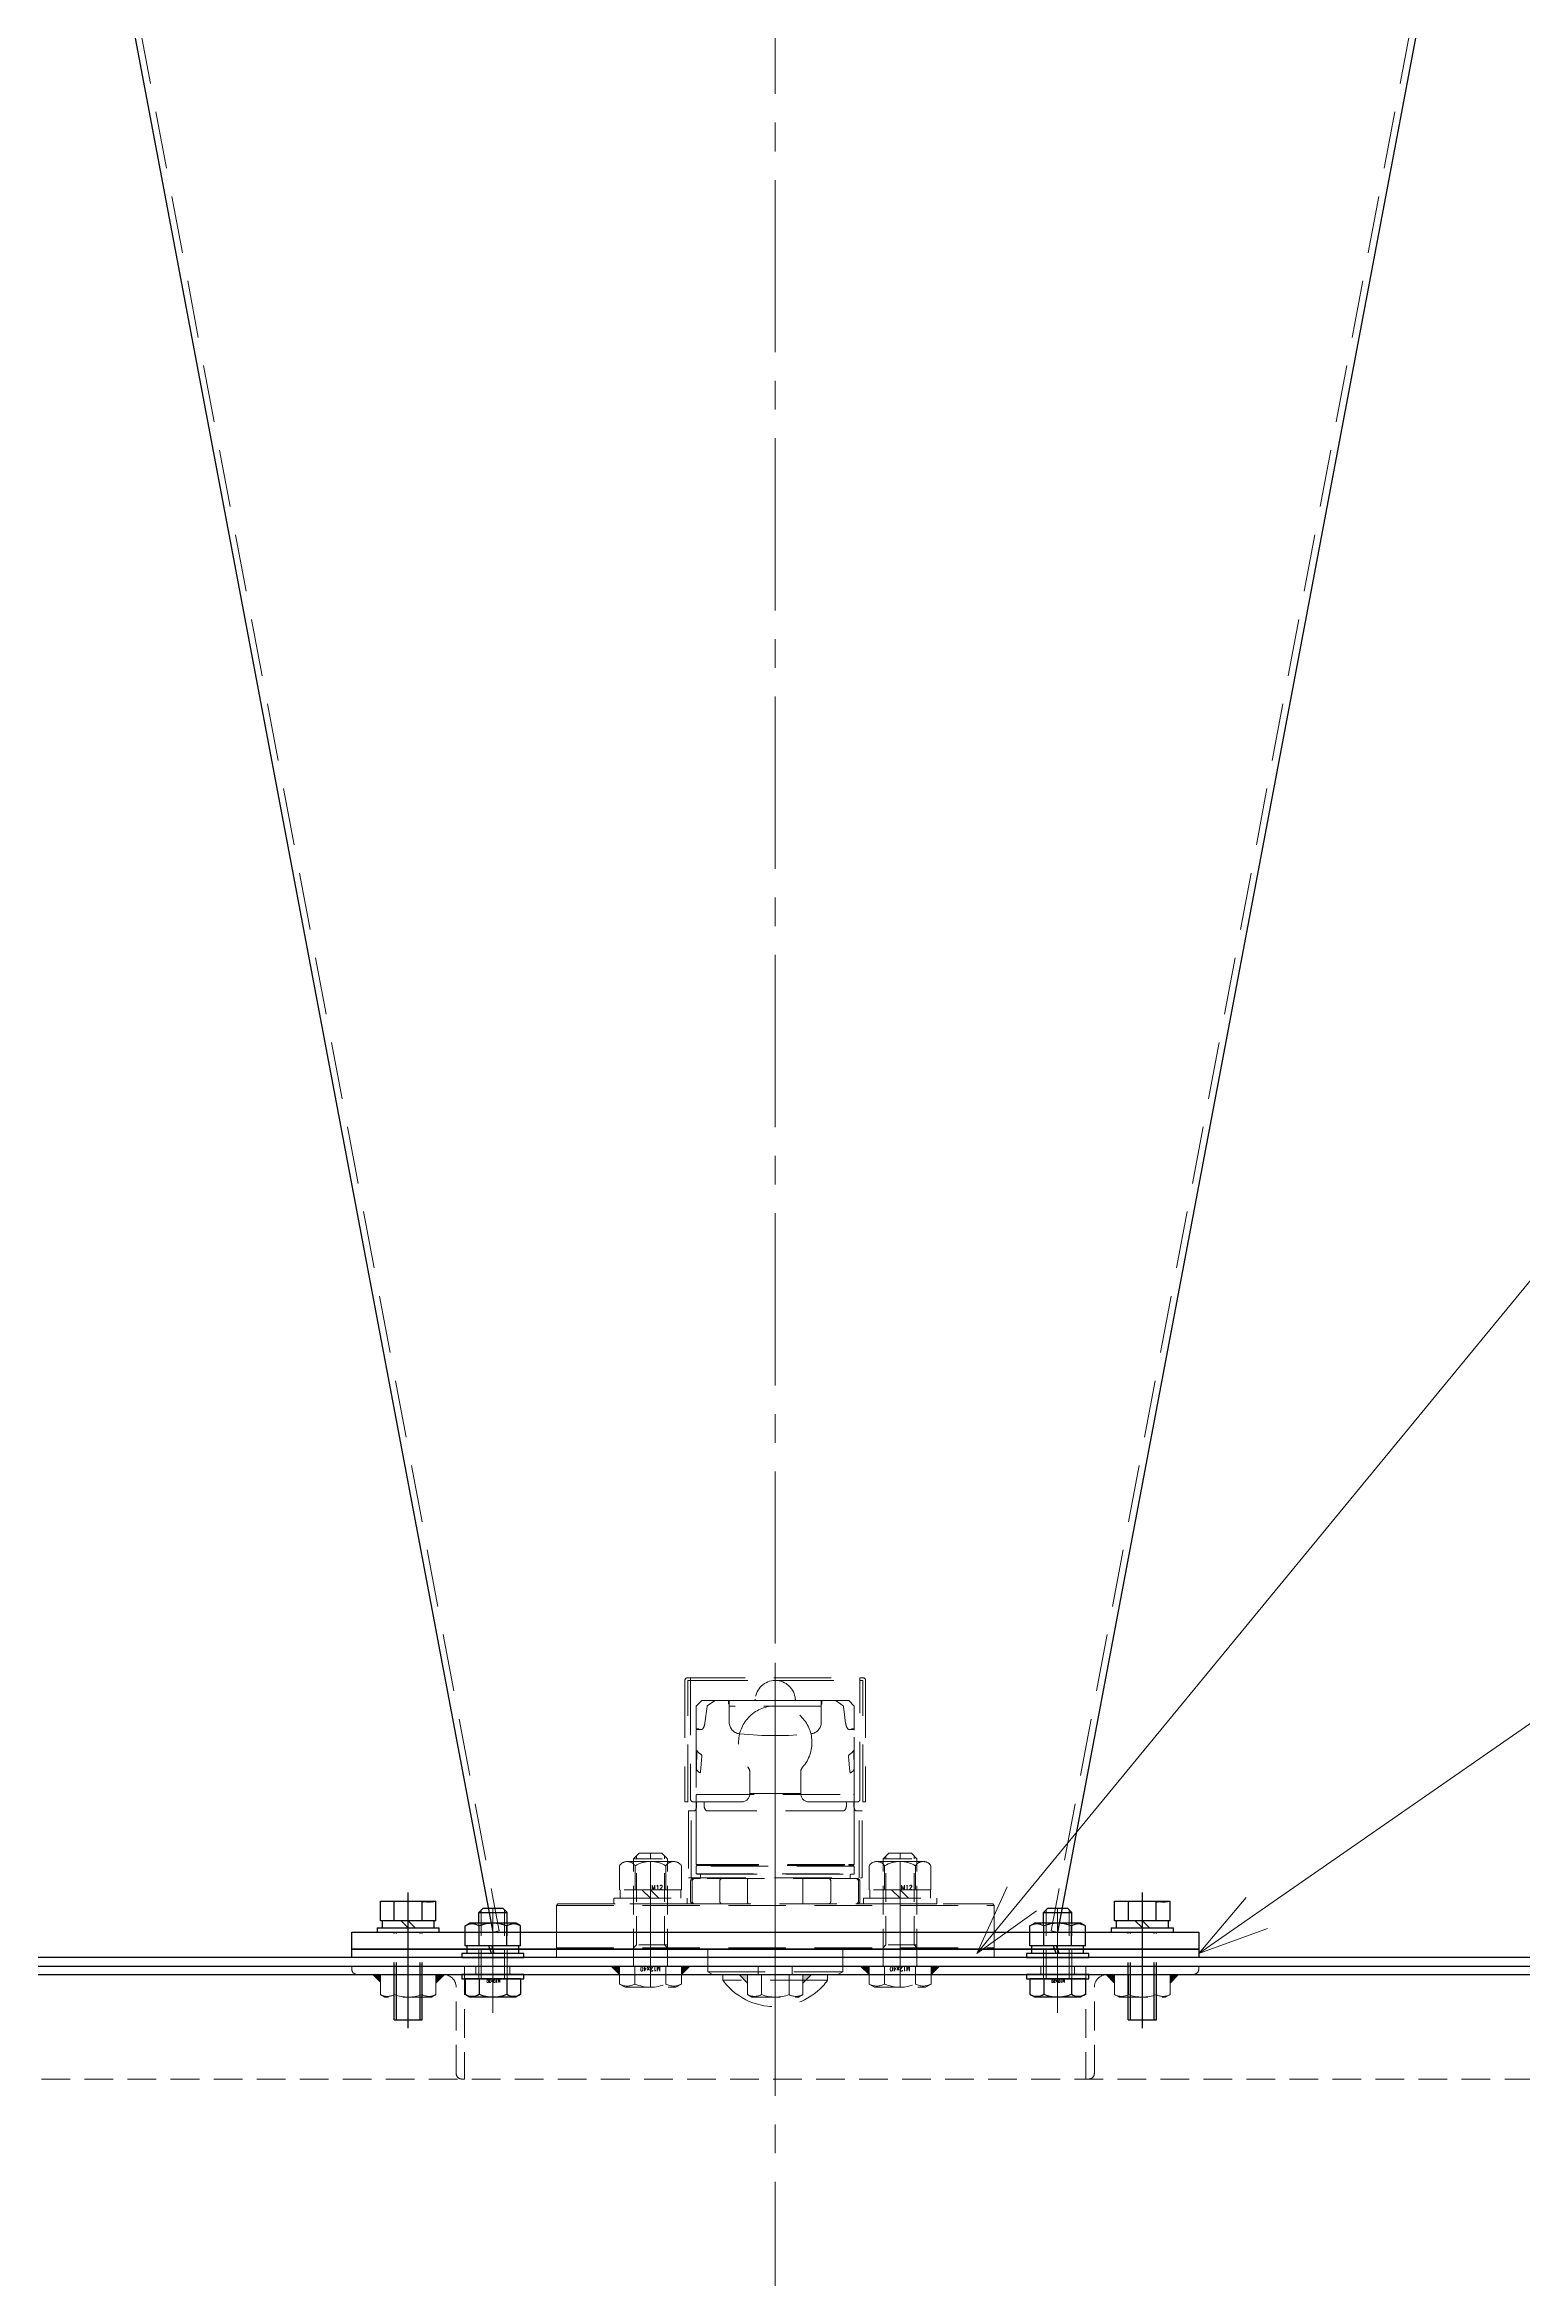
# Model space of a CAD drawing. Header units: millimetres. Extents: x 0 to 49006, y -7876 to 6995.
# Drawn here: x 28977 to 29500, y 3700 to 4491 of the extents above; entities that cross this region are included whole.
import ezdxf
from ezdxf import colors
from ezdxf.entities.mleader import LeaderData, LeaderLine
from ezdxf.enums import TextEntityAlignment as Align
from ezdxf.math import Vec2, Vec3

# ---------------------------------------------------------------- set-up
doc = ezdxf.new("R2010")
doc.units = ezdxf.units.MM
doc.header["$LTSCALE"] = 3.2
for name, pattern in [('CENTER2', [28.575, 19.05, -3.175, 3.175, -3.175]), ('HIDDEN', [9.525, 6.35, -3.175]), ('HIDDEN2', [4.7625, 3.175, -1.5875])]:
    doc.linetypes.add(name, pattern=pattern)
for name, color, linetype, lineweight in [('01_外形線', 7, 'Continuous', 25), ('02_細線', 5, 'Continuous', 13), ('03_かくれ線', 6, 'HIDDEN2', 13), ('04_HIDDEN', 2, 'HIDDEN', 13), ('04_中心線', 1, 'CENTER2', 9), ('05_CENTER', 4, 'CENTER2', 13), ('08_DIM', 3, 'Continuous', 13)]:
    doc.layers.add(name, color=color, linetype=linetype, lineweight=lineweight)
doc.layers.add('10_DRAFT', color=8, linetype='Continuous', lineweight=0, plot=False)
doc.styles.add('KSS_TXT', font='txt.shx', dxfattribs={"bigfont": 'extfont2.shx'})
doc.styles.add('KSS_TXT_L', font='txt.shx', dxfattribs={"height": 36, "bigfont": 'extfont2.shx'})
doc.styles.get("Standard").update_dxf_attribs({"font": 'txt.shx', "bigfont": 'extfont2.shx'})
doc.styles.add('寸法用', font='simplex.shx', dxfattribs={"width": 0.8, "bigfont": '@extfont2.shx'})

# ---------------------------------------------------------------- blocks, each defined once
blk = doc.blocks.new('A$C501F2277_1_1')
at = {"color": 0}
for p, q in [((-250, 800), (-100, 6)), ((250, 800), (100, 6))]:
    blk.add_line(p, q, dxfattribs=at)
blk.add_lwpolyline([(150, 0), (-150, 0), (-150, 6), (150, 6)], close=True, dxfattribs=at)
at = {"layer": '04_HIDDEN'}
for p, q in [((-247.7, 800.22), (-97.74, 6.43)), ((247.7, 800.22), (97.74, 6.43)), ((-100, 6), (-97.74, 6.43)), ((-100, 0), (-100, 6)), ((100, 6), (97.74, 6.43)), ((100, 0), (100, 6))]:
    blk.add_line(p, q, dxfattribs=at)
at = {"layer": '05_CENTER'}
for p, q in [((0, 1266.38), (0, -10.39)), ((-130, -7.78), (-130, 13.57)), ((130, -7.78), (130, 13.57))]:
    blk.add_line(p, q, dxfattribs=at)
blk = doc.blocks.new('A$C1A3C2C0C_1_1_2_1')
at = {"color": 0}
for p, q in [((-9.81, 11), (9.81, 11)), ((-9.81, 4), (-9.81, 11)), ((-4.91, 4), (-4.91, 11)), ((4.91, 4), (4.91, 11)), ((9.81, 4), (9.81, 11)), ((-11, 1.5), (11, 1.5)), ((-11, 1.5), (-11, 0)), ((9.81, 4), (-9.81, 4)), ((-9.25, 4), (-9.25, 1.5)), ((0, 1.5), (-2.5, 4)), ((0, 4), (2.5, 1.5)), ((9.25, 1.5), (9.25, 4)), ((11, 0), (11, 1.5)), ((-11, 0), (11, 0))]:
    blk.add_line(p, q, dxfattribs=at)
at = {"color": 0, "linetype": 'CENTER2'}
blk.add_line((0, -34), (0, 14), dxfattribs=at)
at = {"color": 0, "linetype": 'HIDDEN'}
for p, q in [((-5, -31), (-5, 0)), ((-4.19, -31), (-4.19, 0)), ((4.19, -31), (4.19, 0)), ((5, -31), (5, 0)), ((-5, -31), (5, -31))]:
    blk.add_line(p, q, dxfattribs=at)
at = {"layer": '10_DRAFT', "style": 'KSS_TXT_L'}
blk.add_text('BT-M10x35L,SW,PW', height=0.3, dxfattribs=at).set_placement((5.1, 10.66))
blk = doc.blocks.new('A$C5FAF1F26_1_1')
at = {"color": 3}
blk.add_lwpolyline([(-150, 3), (150, 3), (150, 0), (-150, 0)], close=True, dxfattribs=at)
for name, p in [('A$C501F2277_1_1', (0, 3)), ('A$C1A3C2C0C_1_1_2_1', (-130, 9)), ('A$C1A3C2C0C_1_1_2_1', (130, 9))]:
    blk.add_blockref(name, p)
blk = doc.blocks.new('A$C68031159_1_1')
at = {"color": 0}
for p, q in [((-32, 69.9), (-32, 26.9)), ((-31, 70.9), (31, 70.9)), ((-30, 69.9), (-31, 69.9)), ((-31, 26.9), (-31, 69.9)), ((-30, 70.9), (-30, 27.9)), ((30, 27.9), (30, 70.9)), ((30, 69.9), (31, 69.9)), ((31, 26.9), (31, 69.9)), ((32, 69.9), (32, 26.9)), ((-9, 37.32), (-9, 29.9)), ((9, 29.9), (9, 37.32)), ((-31, 26.9), (-32, 26.9)), ((-12, 26.9), (-29, 26.9)), ((-27.87, 25.7), (-27.87, 26.9)), ((-25.19, 26.9), (-25.19, 25.7)), ((9, 29.9), (-9, 29.9)), ((29, 26.9), (12, 26.9)), ((25.19, 26.9), (25.19, 25.7)), ((27.87, 25.7), (27.87, 26.9)), ((31.25, 26.9), (31, 26.9)), ((32, 26.9), (31.25, 26.9)), ((-30.75, 23.7), (-30.75, 0)), ((-29.75, 23.7), (-30.75, 23.7)), ((-29.75, 23.7), (-28.66, 23.7)), ((23.99, 23.7), (-23.99, 23.7)), ((28.66, 23.7), (29.75, 23.7)), ((29.75, 23.7), (30.75, 23.7)), ((30.75, 0), (30.75, 23.7)), ((-30.75, 0), (30.75, 0))]:
    blk.add_line(p, q, dxfattribs=at)
for centre, radius, start, end in [((-31, 69.9), 1, 90, 180), ((31, 69.9), 1, 0, 90), ((0, 47.9), 13, 318.59038, 221.40962), ((-12, 37.32), 3, 0, 41.40962), ((12, 37.32), 3, 138.59038, 180), ((-29, 27.9), 1, 180, 270), ((-28.78, 24.29), 0.603, 281.50167, 338.44243), ((-31.2, 25.55), 3.34, 333.56013, 2.49311), ((-22.56, 25.6), 2.63, 177.72115, 213.72966), ((-23.94, 24.66), 0.958, 213.06511, 267.39724), ((-12, 29.9), 3, 270, 0), ((12, 29.9), 3, 180, 270), ((23.94, 24.66), 0.958, 272.60276, 326.93489), ((22.56, 25.6), 2.63, 326.27034, 2.27885), ((31.2, 25.55), 3.34, 177.50689, 206.43987), ((28.78, 24.29), 0.603, 201.55757, 258.49833), ((29, 27.9), 1, 270, 0)]:
    blk.add_arc(centre, radius, start, end, dxfattribs=at)
at = {"layer": '04_HIDDEN', "color": 0}
for p, q in [((-30, 69.9), (30, 69.9)), ((-29.75, 0), (-29.75, 23.7)), ((29.75, 0), (29.75, 23.7))]:
    blk.add_line(p, q, dxfattribs=at)
blk = doc.blocks.new('A$C6802FC92_1_1')
at = {"color": 0}
for p, q in [((-26, 88), (-28, 86)), ((-7.58, 88), (-26, 88)), ((-21.54, 87.94), (-24.06, 86.08)), ((-16.52, 86.94), (-16.52, 87.8)), ((-16.3, 88), (-16.3, 80.28)), ((7.58, 88), (-7.58, 88)), ((7.58, 88), (26, 88)), ((16.3, 88), (16.3, 80.28)), ((16.52, 86.94), (16.52, 87.8)), ((21.54, 87.94), (24.06, 86.08)), ((28, 86), (26, 88)), ((-28, 86), (-28, 78)), ((-24.13, 85.95), (-24.92, 80.03)), ((-16.52, 87), (-16.3, 87)), ((16.3, 86), (-16.3, 86)), ((16.52, 87), (16.3, 87)), ((24.13, 85.95), (24.92, 80.03)), ((28, 78), (28, 86)), ((-28, 78), (-27.21, 78)), ((-28, 77.55), (-28, 54.75)), ((-27.8, 77.75), (-26.9, 77.75)), ((-26.9, 77.75), (-26.09, 77.75)), ((26.9, 77.75), (26.09, 77.75)), ((27.8, 77.75), (26.9, 77.75)), ((28, 78), (27.21, 78)), ((28, 54.75), (28, 77.55)), ((-27.83, 69.89), (-27.94, 64.25)), ((-25.98, 68.22), (-26.46, 62.83)), ((25.98, 68.22), (26.46, 62.83)), ((27.83, 69.89), (27.94, 64.25)), ((-28, 54.75), (-27.76, 54.75)), ((-27.96, 54.55), (-28, 49.75)), ((-28, 49.75), (-28, 30)), ((-27.76, 54.75), (27.76, 54.75)), ((27.76, 54.75), (28, 54.75)), ((28, 49.75), (27.96, 54.55)), ((28, 30), (28, 49.75)), ((-30, 24), (-30, 17)), ((-29.46, 17), (-29.46, 24)), ((-26.7, 25), (-29, 25)), ((-28, 30), (-26.11, 30)), ((-27.8, 29.6), (-28, 29.4)), ((-28, 26.7), (-28, 29.4)), ((28, 29.4), (-28, 29.4)), ((-28, 26.7), (28, 26.7)), ((-27.8, 26.5), (-28, 26.7)), ((-27.8, 29.6), (-26.31, 29.6)), ((-26.7, 26.5), (-27.8, 26.5)), ((-26.7, 26.5), (26.7, 26.5)), ((26.7, 25), (-26.7, 25)), ((-26.5, 26.3), (-26.5, 25.2)), ((-26.31, 29.6), (26.31, 29.6)), ((-26.11, 30), (-26.11, 29.8)), ((-26.11, 30), (26.11, 30)), ((-19.65, 17), (-19.65, 24)), ((-9.81, 17), (-9.81, 24)), ((9.81, 17), (9.81, 24)), ((19.65, 17), (19.65, 24)), ((26.11, 30), (26.11, 29.8)), ((26.11, 30), (28, 30)), ((27.8, 29.6), (26.31, 29.6)), ((26.5, 26.3), (26.5, 25.2)), ((27.8, 26.5), (26.7, 26.5)), ((29, 25), (26.7, 25)), ((27.8, 29.6), (28, 29.4)), ((27.8, 26.5), (28, 26.7)), ((28, 26.7), (28, 29.4)), ((29.46, 17), (29.46, 24)), ((30, 17), (30, 24)), ((-77, 16), (-77.5, 15.5)), ((-77, 16), (-29, 16)), ((-29, 16), (29, 16)), ((29, 16), (77, 16)), ((77, 16), (77.5, 15.5)), ((-77.5, 15.5), (77.5, 15.5)), ((-77.5, 0.5), (-77.5, 15.5)), ((77.5, 0.5), (77.5, 15.5)), ((-77.5, 0.5), (77.5, 0.5)), ((-77, 0), (-77.5, 0.5)), ((-77, 0), (77, 0)), ((77, 0), (77.5, 0.5))]:
    blk.add_line(p, q, dxfattribs=at)
for centre, radius, start, end in [((0, 88), 7.1, 3.77218, 176.22782), ((-21.42, 87.85), 0.153, 91.2448, 141.993), ((-16.72, 87.8), 0.2, 359.99891, 89.99891), ((-7.58, 88.5), 0.5, 270, 356.22782), ((7.58, 88.5), 0.5, 183.77218, 270), ((16.72, 87.8), 0.2, 90.00109, 180.00109), ((21.42, 87.85), 0.153, 38.007, 88.7552), ((-30.16, 80.68), 5.28, 338.21067, 352.94618), ((-23.94, 85.92), 0.2, 127.50014, 171.92897), ((-16.32, 86.94), 0.2, 180, 274.31052), ((-12.19, 80.32), 4.11, 180.5155, 264.20458), ((12.19, 80.32), 4.11, 275.79542, 359.4845), ((16.32, 86.94), 0.2, 265.68948, 360), ((23.94, 85.92), 0.2, 8.07103, 52.49986), ((30.16, 80.68), 5.28, 187.05382, 201.78933), ((-27.8, 77.55), 0.2, 90, 180), ((-27.21, 77.71), 0.287, 47.10726, 88.86331), ((-27.49, 77.49), 0.636, 24.12154, 42.92017), ((-26.2, 78.39), 0.649, 280.24196, 323.20001), ((-27.84, 79.77), 2.79, 320.57751, 337.75993), ((-0.01, 200.35), 124.76, 264.20625, 275.80452), ((27.84, 79.77), 2.79, 202.24007, 219.42249), ((26.2, 78.39), 0.649, 216.79999, 259.75804), ((27.49, 77.49), 0.636, 137.07983, 155.87846), ((27.21, 77.71), 0.287, 91.13669, 132.89274), ((27.8, 77.55), 0.2, 0, 90), ((-24.41, 64.12), 3.53, 177.95282, 187.54875), ((-25.46, 64.92), 2.76, 207.2177, 244.3346), ((-26.33, 69.92), 1.5, 166.56453, 180.91649), ((-27.77, 70.26), 0.0183, 40.77155, 167.66608), ((-23.82, 73.1), 4.85, 215.74109, 241.68483), ((-26.3, 68.61), 0.284, 17.65065, 51.93408), ((-27.03, 68.35), 1.06, 353.3768, 19.3226), ((27.03, 68.35), 1.06, 160.6774, 186.6232), ((26.3, 68.61), 0.284, 128.06592, 162.34935), ((23.82, 73.1), 4.85, 298.31517, 324.25891), ((25.46, 64.92), 2.76, 295.6654, 332.7823), ((27.77, 70.26), 0.0183, 12.33392, 139.22845), ((26.33, 69.92), 1.5, 359.08351, 13.43547), ((24.41, 64.12), 3.53, 352.45125, 2.04718), ((-26.62, 62.49), 0.0581, 239.79556, 312.19737), ((-26.79, 62.66), 0.301, 313.85809, 346.18254), ((-27.5, 62.9), 1.05, 342.75547, 356.03157), ((27.5, 62.9), 1.05, 183.96843, 197.24453), ((26.79, 62.66), 0.301, 193.81746, 226.14191), ((26.62, 62.49), 0.0581, 227.80263, 300.20444), ((-27.76, 54.55), 0.2, 90, 179.5), ((27.76, 54.55), 0.2, 0.5, 90), ((-29, 24), 1, 90, 180), ((-28.48, 24.02), 0.977, 91.4898, 181.39733), ((-26.7, 26.3), 0.2, 0, 90), ((-26.7, 25.2), 0.2, 270, 0), ((-26.31, 29.8), 0.2, 270, 0), ((-18.73, 24.09), 0.921, 98.46972, 185.53549), ((-6.09, 24.09), 3.73, 168.62647, 181.31156), ((-9.45, 24.78), 0.289, 130.80311, 172.28959), ((9.45, 24.78), 0.289, 7.71041, 49.19689), ((6.09, 24.09), 3.73, 358.68844, 11.37353), ((18.73, 24.09), 0.921, 354.46451, 81.53028), ((26.31, 29.8), 0.2, 180, 270), ((26.7, 26.3), 0.2, 90, 180), ((26.7, 25.2), 0.2, 180, 270), ((28.48, 24.02), 0.977, 358.60267, 88.5102), ((29, 24), 1, 0, 90), ((-29, 17), 1, 180, 270), ((-28.48, 16.98), 0.977, 178.60267, 268.5102), ((-18.73, 16.91), 0.921, 174.46451, 261.53028), ((-6.09, 16.91), 3.73, 178.68844, 191.37353), ((-9.45, 16.22), 0.289, 187.71041, 229.19689), ((9.45, 16.22), 0.289, 310.80311, 352.28959), ((6.09, 16.91), 3.73, 348.62647, 1.31156), ((18.73, 16.91), 0.921, 278.46972, 5.53549), ((28.48, 16.98), 0.977, 271.4898, 1.39733), ((29, 17), 1, 270, 0)]:
    blk.add_arc(centre, radius, start, end, dxfattribs=at)
at = {"layer": '04_HIDDEN', "color": 0}
for p, q in [((-23.9, 0), (-23.9, -8)), ((23.9, 0), (23.9, -8)), ((-22.17, -9), (-23.9, -8)), ((-23.9, -8), (23.9, -8)), ((-18.55, -9), (-22.17, -9)), ((-18.55, -9), (-18.55, -11)), ((18.55, -9), (-18.55, -9)), ((18.55, -11), (-18.55, -11)), ((18.55, -11), (18.55, -9)), ((22.17, -9), (18.55, -9)), ((22.17, -9), (23.9, -8))]:
    blk.add_line(p, q, dxfattribs=at)
blk.add_arc((0, 2.61), 23.01, 216.26695, 323.73305, dxfattribs=at)
at = {"layer": '05_CENTER', "color": 0}
for p, q in [((0, -27.93), (0, 101.32)), ((-44.2, -4.75), (-44.2, 20.67)), ((44.19, -4.75), (44.19, 20.67))]:
    blk.add_line(p, q, dxfattribs=at)
blk = doc.blocks.new('M12Nza_1_1_1_1')
at = {"color": 0}
for p, q in [((-10.95, 5), (-10.95, 13.53)), ((-8.21, 15), (8.21, 15)), ((-5.47, 5), (-5.47, 13.53)), ((5.48, 5), (5.48, 13.53)), ((10.95, 13.53), (10.95, 5)), ((10.95, 5), (-10.95, 5)), ((-10.75, 2), (-10.75, 5)), ((0, 2), (-3, 5)), ((0, 5), (3, 2)), ((10.75, 5), (10.75, 2))]:
    blk.add_line(p, q, dxfattribs=at)
at = {"color": 0, "linetype": 'CENTER2'}
blk.add_line((0, 0), (0, 15), dxfattribs=at)
at = {"color": 0}
blk.add_lwpolyline([(-13, 2), (13, 2), (13, 0), (-13, 0)], close=True, dxfattribs=at)
for centre, radius, start, end in [((-8.21, 11.71), 3.29, 33.626, 146.374), ((0, 4.05), 10.95, 60, 120), ((8.21, 11.71), 3.29, 33.626, 146.374)]:
    blk.add_arc(centre, radius, start, end, dxfattribs=at)
at = {"layer": '10_DRAFT', "style": 'KSS_TXT'}
blk.add_text('M12', height=1.5, dxfattribs=at).set_placement((0.31, 5.09))
blk = doc.blocks.new('A$C680311B8_1_1')
at = {"color": 3}
blk.add_lwpolyline([(-77.5, 0), (77.5, 0), (77.5, -3), (-77.5, -3)], close=True, dxfattribs=at)
at = {"color": 4}
for name, p in [('A$C6802FC92_1_1', (0, 0)), ('A$C68031159_1_1', (0, 25.2))]:
    blk.add_blockref(name, p, dxfattribs=at)
for p in [(-44.2, 16), (44.19, 16)]:
    blk.add_blockref('M12Nza_1_1_1_1', p)
blk = doc.blocks.new('AM_BALLOON1')
at = {"transparency": 16777216}
blk.add_circle((0, 0), 5, dxfattribs=at)
blk.add_attdef('B_NUMBER', text='', height=3, dxfattribs=at).set_placement((0, 0), align=Align.MIDDLE_CENTER)
blk = doc.blocks.new('_OPEN')
at = {"color": 0, "linetype": 'ByBlock'}
for p, q in [((-1, 0.167), (0, 0)), ((0, 0), (-1, -0.167)), ((0, 0), (-1, 0))]:
    blk.add_line(p, q, dxfattribs=at)
blk = doc.blocks.new('_Open30')
at = {"color": 0, "linetype": 'ByBlock', "lineweight": -2}
for p, q in [((-1, 0.268), (0, 0)), ((0, 0), (-1, -0.268)), ((0, 0), (-1, 0))]:
    blk.add_line(p, q, dxfattribs=at)

msp = doc.modelspace()

# ---------------------------------------------------------------- hatches: boundary and pattern name
at = {"layer": '03_かくれ線'}
h = msp.add_hatch(color=256, dxfattribs=at)
h.dxf.hatch_style = 1
h.paths.add_polyline_path([(29095.601, 3807.453), (29092.916, 3807.453, 0.0169383), (29092.611, 3807.442), (29095.601, 3804.453)])
h = msp.add_hatch(color=256, dxfattribs=at)
h.dxf.hatch_style = 1
h.paths.add_polyline_path([(29115.231, 3807.453), (29117.916, 3807.453, -0.0169383), (29118.22, 3807.442), (29115.231, 3804.453)])
h = msp.add_hatch(color=256, dxfattribs=at)
h.dxf.hatch_style = 1
h.paths.add_polyline_path([(29180.252, 3807.453), (29180.252, 3810.453), (29177.252, 3810.453)])
h = msp.add_hatch(color=256, dxfattribs=at)
h.dxf.hatch_style = 1
h.paths.add_polyline_path([(29205.191, 3810.453), (29202.191, 3810.453), (29202.191, 3807.453)])
h = msp.add_hatch(color=256, dxfattribs=at)
h.dxf.hatch_style = 1
h.paths.add_polyline_path([(29225.601, 3804.453), (29225.601, 3807.453), (29222.601, 3807.453)])
h.paths.add_polyline_path([(29245.231, 3804.453), (29248.231, 3807.453), (29245.231, 3807.453)])
h = msp.add_hatch(color=256, dxfattribs=at)
h.dxf.hatch_style = 1
h.paths.add_polyline_path([(29268.64, 3807.453), (29268.64, 3810.453), (29265.64, 3810.453)])
h = msp.add_hatch(color=256, dxfattribs=at)
h.dxf.hatch_style = 1
h.paths.add_polyline_path([(29293.58, 3810.453), (29290.58, 3810.453), (29290.58, 3807.453)])
h = msp.add_hatch(color=256, dxfattribs=at)
h.dxf.hatch_style = 1
h.paths.add_polyline_path([(29355.601, 3807.453), (29352.916, 3807.453, 0.0169383), (29352.611, 3807.442), (29355.601, 3804.453)])
h = msp.add_hatch(color=256, dxfattribs=at)
h.dxf.hatch_style = 1
h.paths.add_polyline_path([(29375.231, 3807.453), (29377.916, 3807.453, -0.0169383), (29378.22, 3807.442), (29375.231, 3804.453)])

# ---------------------------------------------------------------- linework, layer by layer
for p, q in [((28835.416, 3810.453), (29635.416, 3810.453)), ((28835.416, 3810.453), (29635.416, 3810.453)), ((28835.416, 3807.453), (29635.416, 3807.453))]:
    msp.add_line(p, q)
at = {"layer": '01_外形線'}
for points in [[(29130.416, 3829.453), (29131.916, 3830.953)], [(29130.416, 3829.453), (29140.416, 3829.453)], [(29130.416, 3825.603), (29130.416, 3829.453)], [(29131.916, 3830.953), (29138.916, 3830.953)], [(29140.416, 3829.453), (29138.916, 3830.953)], [(29140.416, 3825.603), (29140.416, 3829.453)], [(29330.416, 3829.453), (29331.916, 3830.953)], [(29330.416, 3829.453), (29340.416, 3829.453)], [(29330.416, 3825.603), (29330.416, 3829.453)], [(29331.916, 3830.953), (29338.916, 3830.953)], [(29340.416, 3829.453), (29338.916, 3830.953)], [(29340.416, 3825.603), (29340.416, 3829.453)], [(29125.601, 3824.699), (29127.166, 3825.603)], [(29125.601, 3817.603), (29125.601, 3824.699)], [(29143.666, 3825.603), (29127.166, 3825.603)], [(29130.508, 3817.603), (29130.508, 3824.699)], [(29140.323, 3817.603), (29140.323, 3824.699)], [(29145.231, 3824.699), (29143.666, 3825.603)], [(29145.231, 3817.603), (29145.231, 3824.699)], [(29325.601, 3824.699), (29327.166, 3825.603)], [(29325.601, 3817.603), (29325.601, 3824.699)], [(29343.666, 3825.603), (29327.166, 3825.603)], [(29330.508, 3817.603), (29330.508, 3824.699)], [(29340.323, 3817.603), (29340.323, 3824.699)], [(29345.231, 3824.699), (29343.666, 3825.603)], [(29345.231, 3817.603), (29345.231, 3824.699)], [(29145.231, 3817.603), (29125.601, 3817.603)], [(29134.006, 3817.603), (29126.216, 3817.603)], [(29126.216, 3817.603), (29126.216, 3814.953)], [(29134.916, 3814.953), (29126.216, 3814.953)], [(29134.916, 3814.953), (29134.006, 3817.603)], [(29144.616, 3817.603), (29135.006, 3817.603)], [(29135.916, 3814.953), (29135.006, 3817.603)], [(29144.616, 3814.953), (29135.916, 3814.953)], [(29144.616, 3814.953), (29144.616, 3817.603)], [(29345.231, 3817.603), (29325.601, 3817.603)], [(29334.006, 3817.603), (29326.216, 3817.603)], [(29326.216, 3817.603), (29326.216, 3814.953)], [(29334.916, 3814.953), (29326.216, 3814.953)], [(29334.916, 3814.953), (29334.006, 3817.603)], [(29344.616, 3817.603), (29335.006, 3817.603)], [(29335.916, 3814.953), (29335.006, 3817.603)], [(29344.616, 3814.953), (29335.916, 3814.953)], [(29344.616, 3814.953), (29344.616, 3817.603)], [(29125.601, 3805.953), (29125.601, 3800.456)], [(29145.231, 3805.953), (29125.601, 3805.953)], [(29130.508, 3805.953), (29130.508, 3800.456)], [(29140.323, 3805.953), (29140.323, 3800.456)], [(29145.231, 3805.953), (29145.231, 3800.456)], [(29325.601, 3805.953), (29325.601, 3800.456)], [(29345.231, 3805.953), (29325.601, 3805.953)], [(29330.508, 3805.953), (29330.508, 3800.456)], [(29340.323, 3805.953), (29340.323, 3800.456)], [(29345.231, 3805.953), (29345.231, 3800.456)], [(29125.601, 3800.456), (29127.166, 3799.553)], [(29127.166, 3799.553), (29143.666, 3799.553)], [(29145.231, 3800.456), (29143.666, 3799.553)], [(29325.601, 3800.456), (29327.166, 3799.553)], [(29327.166, 3799.553), (29343.666, 3799.553)], [(29345.231, 3800.456), (29343.666, 3799.553)]]:
    msp.add_lwpolyline(points, dxfattribs=at)
for points in [[(29130.508, 3824.699, 0.2679491), (29125.601, 3824.699)], [(29140.323, 3824.699, 0.1841118), (29130.508, 3824.699)], [(29145.231, 3824.699, 0.2679491), (29140.323, 3824.699)], [(29330.508, 3824.699, 0.2679491), (29325.601, 3824.699)], [(29340.323, 3824.699, 0.1841118), (29330.508, 3824.699)], [(29345.231, 3824.699, 0.2679491), (29340.323, 3824.699)], [(29125.601, 3800.456, 0.2679491), (29130.508, 3800.456)], [(29130.508, 3800.456, 0.1841118), (29140.323, 3800.456)], [(29140.323, 3800.456, 0.2679491), (29145.231, 3800.456)], [(29325.601, 3800.456, 0.2679491), (29330.508, 3800.456)], [(29330.508, 3800.456, 0.1841118), (29340.323, 3800.456)], [(29340.323, 3800.456, 0.2679491), (29345.231, 3800.456)]]:
    msp.add_lwpolyline(points, format="xyb", dxfattribs=at)
for points in [[(28795.416, 3810.453), (29675.416, 3810.453), (29675.416, 3813.453), (28795.416, 3813.453)], [(29124.416, 3813.453), (29146.416, 3813.453), (29146.416, 3814.953), (29124.416, 3814.953)], [(29324.416, 3813.453), (29346.416, 3813.453), (29346.416, 3814.953), (29324.416, 3814.953)], [(29146.416, 3807.453), (29124.416, 3807.453), (29124.416, 3805.953), (29146.416, 3805.953)], [(29346.416, 3807.453), (29324.416, 3807.453), (29324.416, 3805.953), (29346.416, 3805.953)]]:
    msp.add_lwpolyline(points, close=True, dxfattribs=at)
at = {"layer": '02_細線'}
for points in [[(29131.316, 3825.603), (29131.316, 3830.353)], [(29139.516, 3825.603), (29139.516, 3830.353)], [(29331.316, 3825.603), (29331.316, 3830.353)], [(29339.516, 3825.603), (29339.516, 3830.353)]]:
    msp.add_lwpolyline(points, dxfattribs=at)
at = {"layer": '03_かくれ線'}
for p, q in [((29185.222, 3810.453), (29185.222, 3813.453)), ((29197.222, 3810.453), (29197.222, 3813.453)), ((29273.61, 3810.453), (29273.61, 3813.453)), ((29285.61, 3810.453), (29285.61, 3813.453)), ((29633.116, 3807.453), (28837.716, 3807.453)), ((29129.416, 3810.453), (29129.416, 3807.453)), ((29141.416, 3810.453), (29141.416, 3807.453)), ((29229.416, 3810.453), (29229.416, 3807.453)), ((29229.416, 3810.453), (29229.416, 3807.453)), ((29229.416, 3810.453), (29229.416, 3807.453)), ((29241.416, 3810.453), (29241.416, 3807.453)), ((29241.416, 3810.453), (29241.416, 3807.453)), ((29241.416, 3810.453), (29241.416, 3807.453)), ((29329.416, 3810.453), (29329.416, 3807.453)), ((29341.416, 3810.453), (29341.416, 3807.453))]:
    msp.add_line(p, q, dxfattribs=at)
for points in [[(29185.222, 3848.453), (29187.222, 3850.453)], [(29185.222, 3813.453), (29185.222, 3848.453)], [(29185.222, 3848.453), (29197.222, 3848.453)], [(29186.222, 3817.953), (29186.222, 3849.453)], [(29187.222, 3850.453), (29195.222, 3850.453)], [(29191.222, 3802.953), (29191.222, 3850.453)], [(29197.222, 3848.453), (29195.222, 3850.453)], [(29196.222, 3817.953), (29196.222, 3849.453)], [(29197.222, 3813.453), (29197.222, 3848.453)], [(29273.61, 3848.453), (29275.61, 3850.453)], [(29273.61, 3813.453), (29273.61, 3848.453)], [(29273.61, 3848.453), (29285.61, 3848.453)], [(29274.61, 3817.953), (29274.61, 3849.453)], [(29275.61, 3850.453), (29283.61, 3850.453)], [(29279.61, 3802.953), (29279.61, 3850.453)], [(29285.61, 3848.453), (29283.61, 3850.453)], [(29284.61, 3817.953), (29284.61, 3849.453)], [(29285.61, 3813.453), (29285.61, 3848.453)], [(29130.416, 3805.953), (29130.416, 3825.603)], [(29131.316, 3805.953), (29131.316, 3825.603)], [(29139.516, 3805.953), (29139.516, 3825.603)], [(29140.416, 3805.953), (29140.416, 3825.603)], [(29330.416, 3805.953), (29330.416, 3825.603)], [(29331.316, 3805.953), (29331.316, 3825.603)], [(29339.516, 3805.953), (29339.516, 3825.603)], [(29340.416, 3805.953), (29340.416, 3825.603)], [(29197.222, 3817.953), (29185.222, 3817.953)], [(29186.222, 3817.953), (29185.222, 3816.953)], [(29196.222, 3817.953), (29197.222, 3816.953)], [(29285.61, 3817.953), (29273.61, 3817.953)], [(29274.61, 3817.953), (29273.61, 3816.953)], [(29284.61, 3817.953), (29285.61, 3816.953)], [(29115.231, 3807.453), (29095.601, 3807.453)], [(29095.601, 3807.453), (29095.601, 3800.356)], [(29100.508, 3807.453), (29100.508, 3800.356)], [(29110.323, 3807.453), (29110.323, 3800.356)], [(29115.231, 3807.453), (29115.231, 3800.356)], [(29115.231, 3807.453), (29115.231, 3804.453), (29118.231, 3807.453), (29115.231, 3807.453)], [(29180.252, 3810.453), (29180.252, 3807.453), (29177.252, 3810.453), (29180.252, 3810.453)], [(29180.252, 3810.453), (29180.252, 3804.09)], [(29202.191, 3810.453), (29180.252, 3810.453)], [(29185.737, 3810.453), (29185.737, 3804.09)], [(29196.706, 3810.453), (29196.706, 3804.09)], [(29202.191, 3810.453), (29202.191, 3804.09)], [(29202.191, 3810.453), (29202.191, 3807.453), (29205.191, 3810.453), (29202.191, 3810.453)], [(29225.601, 3807.453), (29225.601, 3804.453), (29222.601, 3807.453), (29225.601, 3807.453)], [(29225.601, 3807.453), (29245.231, 3807.453)], [(29225.601, 3807.453), (29225.601, 3800.356)], [(29230.508, 3807.453), (29230.508, 3800.356)], [(29240.323, 3807.453), (29240.323, 3800.356)], [(29245.231, 3807.453), (29245.231, 3800.356)], [(29245.231, 3807.453), (29245.231, 3804.453), (29248.231, 3807.453), (29245.231, 3807.453)], [(29268.64, 3810.453), (29268.64, 3807.453), (29265.64, 3810.453), (29268.64, 3810.453)], [(29268.64, 3810.453), (29268.64, 3804.09)], [(29290.58, 3810.453), (29268.64, 3810.453)], [(29274.125, 3810.453), (29274.125, 3804.09)], [(29285.095, 3810.453), (29285.095, 3804.09)], [(29290.58, 3810.453), (29290.58, 3804.09)], [(29290.58, 3810.453), (29290.58, 3807.453), (29293.58, 3810.453), (29290.58, 3810.453)], [(29355.601, 3807.453), (29355.601, 3804.453), (29352.601, 3807.453), (29355.601, 3807.453)], [(29355.601, 3807.453), (29375.231, 3807.453)], [(29355.601, 3807.453), (29355.601, 3800.356)], [(29360.508, 3807.453), (29360.508, 3800.356)], [(29370.323, 3807.453), (29370.323, 3800.356)], [(29375.231, 3807.453), (29375.231, 3800.356)], [(29375.231, 3807.453), (29375.231, 3804.453), (29378.231, 3807.453), (29375.231, 3807.453)], [(29095.601, 3800.356), (29097.166, 3799.453)], [(29113.666, 3799.453), (29097.166, 3799.453)], [(29115.231, 3800.356), (29113.666, 3799.453)], [(29180.252, 3804.09), (29182.222, 3802.953)], [(29182.222, 3802.953), (29200.222, 3802.953)], [(29202.191, 3804.09), (29200.222, 3802.953)], [(29225.601, 3800.356), (29227.166, 3799.453)], [(29227.166, 3799.453), (29243.666, 3799.453)], [(29245.231, 3800.356), (29243.666, 3799.453)], [(29268.64, 3804.09), (29270.61, 3802.953)], [(29270.61, 3802.953), (29288.61, 3802.953)], [(29290.58, 3804.09), (29288.61, 3802.953)], [(29355.601, 3800.356), (29357.166, 3799.453)], [(29357.166, 3799.453), (29373.666, 3799.453)], [(29375.231, 3800.356), (29373.666, 3799.453)]]:
    msp.add_lwpolyline(points, dxfattribs=at)
msp.add_lwpolyline([(28838.416, 3770.453), (29632.416, 3770.453), (29632.416, 3810.453), (28838.416, 3810.453)], close=True, dxfattribs=at)
for points in [[(29125.416, 3770.453), (29124.416, 3770.453, -0.4142136), (29122.416, 3772.453), (29122.416, 3802.953, 0.4142136), (29117.916, 3807.453), (29087.416, 3807.453, -0.4142136), (29085.416, 3809.453), (29085.416, 3810.453), (29125.416, 3810.453)], [(29345.416, 3770.453), (29346.416, 3770.453, 0.4142136), (29348.416, 3772.453), (29348.416, 3802.953, -0.4142136), (29352.916, 3807.453), (29383.416, 3807.453, 0.4142136), (29385.416, 3809.453), (29385.416, 3810.453), (29345.416, 3810.453)]]:
    msp.add_lwpolyline(points, format="xyb", close=True, dxfattribs=at)
for points in [[(29100.508, 3800.356, -0.2679491), (29095.601, 3800.356)], [(29110.323, 3800.356, -0.1841118), (29100.508, 3800.356)], [(29115.231, 3800.356, -0.2679491), (29110.323, 3800.356)], [(29180.252, 3804.09, 0.2679491), (29185.737, 3804.09)], [(29185.737, 3804.09, 0.2073316), (29196.706, 3804.09)], [(29196.706, 3804.09, 0.2679491), (29202.191, 3804.09)], [(29225.601, 3800.356, 0.2679491), (29230.508, 3800.356)], [(29230.508, 3800.356, 0.1841118), (29240.323, 3800.356)], [(29240.323, 3800.356, 0.2679491), (29245.231, 3800.356)], [(29268.64, 3804.09, 0.2679491), (29274.125, 3804.09)], [(29274.125, 3804.09, 0.2073316), (29285.095, 3804.09)], [(29285.095, 3804.09, 0.2679491), (29290.58, 3804.09)], [(29355.601, 3800.356, 0.2679491), (29360.508, 3800.356)], [(29360.508, 3800.356, 0.1841118), (29370.323, 3800.356)], [(29370.323, 3800.356, 0.2679491), (29375.231, 3800.356)]]:
    msp.add_lwpolyline(points, format="xyb", dxfattribs=at)
at = {"layer": '04_中心線'}
for p, q in [((29235.416, 3834.953), (29235.416, 3788.953)), ((29235.416, 3834.953), (29235.416, 3788.953)), ((29135.416, 3823.953), (29135.416, 3793.953)), ((29235.416, 3825.453), (29235.416, 2941.453)), ((29335.416, 3823.953), (29335.416, 3793.953))]:
    msp.add_line(p, q, dxfattribs=at)
for points in [[(29135.416, 3799.553), (29135.416, 3830.953)], [(29335.416, 3799.553), (29335.416, 3830.953)], [(29135.416, 3825.603), (29135.416, 3817.603)], [(29335.416, 3825.603), (29335.416, 3817.603)], [(29105.416, 3791.453), (29105.416, 3815.453)], [(29135.416, 3817.603), (29135.416, 3814.953)], [(29135.416, 3814.953), (29135.416, 3813.453)], [(29235.416, 3791.453), (29235.416, 3815.453)], [(29235.416, 3791.453), (29235.416, 3815.453)], [(29335.416, 3817.603), (29335.416, 3814.953)], [(29335.416, 3814.953), (29335.416, 3813.453)], [(29365.416, 3791.453), (29365.416, 3815.453)]]:
    msp.add_lwpolyline(points, dxfattribs=at)

# ---------------------------------------------------------------- block references
msp.add_blockref('A$C5FAF1F26_1_1', (29235.416, 3813.453))
at = {"layer": '04_HIDDEN'}
msp.add_blockref('A$C680311B8_1_1', (29235.416, 3816.453), dxfattribs=at)

# ---------------------------------------------------------------- texts
at = {"layer": '03_かくれ線', "style": '寸法用', "width": 0.8}
for s, height, p in [('M10×20', 1, (29138.008, 3805.59)), ('M12×40', 1.5, (29194.787, 3810.153)), ('M12×40', 1.5, (29283.175, 3810.153)), ('M10×20', 1, (29338.008, 3805.59))]:
    msp.add_text(s, height=height, rotation=180, dxfattribs=at).set_placement(p)

# ---------------------------------------------------------------- leaders
at = {"layer": '08_DIM'}
ml = msp.add_multileader_block('Standard', dxfattribs=at)
ml.set_content('AM_BALLOON1', color=256, scale=10)
ml.set_attribute('B_NUMBER', 'H', width=0)
ml.set_leader_properties(color=256, linetype='ByLayer', lineweight=-1)
ml.set_arrow_properties(name='OPEN')
ml.build(insert=Vec2(0, 0))
ml.multileader.update_dxf_attribs({"leader_type": 0, "has_dogleg": 0, "text_right_attachment_type": 6, "dogleg_length": 0, "arrow_head_size": 20, "scale": 10, "block_connection_type": 1})
ctx = ml.context
ctx.base_point, ctx.scale, ctx.char_height, ctx.arrow_head_size, ctx.landing_gap_size, ctx.plane_origin = Vec3(34758.24, 4676.115), 10, 40, 20, 20, Vec3(34837.832, 4676.156)
ctx.right_attachment, ctx.attachment_type = 6, 1
notes = []
notes.append((ctx, [(0, (0, 0, 0), (0, 0), (1, 0), 1, [])]))
ctx.block.insert = Vec3(34758.24, 4676.115)
ml = msp.add_multileader_block('Standard', dxfattribs=at)
ml.set_content('AM_BALLOON1', color=256, scale=10)
ml.set_attribute('B_NUMBER', 'G', width=0)
ml.set_leader_properties(color=256, linetype='ByLayer', lineweight=-1)
ml.set_arrow_properties(name='OPEN')
ml.build(insert=Vec2(0, 0))
ml.multileader.update_dxf_attribs({"leader_type": 0, "has_dogleg": 0, "text_right_attachment_type": 6, "dogleg_length": 0, "arrow_head_size": 20, "scale": 10, "block_connection_type": 1})
ctx = ml.context
ctx.base_point, ctx.scale, ctx.char_height, ctx.arrow_head_size, ctx.landing_gap_size, ctx.plane_origin = Vec3(34758.24, 4537.505), 10, 40, 20, 20, Vec3(34837.832, 4537.546)
ctx.right_attachment, ctx.attachment_type = 6, 1
notes.append((ctx, [(0, (0, 0, 0), (0, 0), (1, 0), 1, [])]))
ctx.block.insert = Vec3(34758.24, 4537.505)
ml = msp.add_multileader_block('Standard', dxfattribs=at)
ml.set_content('AM_BALLOON1', color=256, scale=10)
ml.set_attribute('B_NUMBER', 'F', width=0)
ml.set_leader_properties(color=256, linetype='ByLayer', lineweight=-1)
ml.set_arrow_properties(name='OPEN')
ml.build(insert=Vec2(0, 0))
ml.multileader.update_dxf_attribs({"leader_type": 0, "has_dogleg": 0, "text_right_attachment_type": 6, "dogleg_length": 0, "arrow_head_size": 20, "scale": 10, "block_connection_type": 1})
ctx = ml.context
ctx.base_point, ctx.scale, ctx.char_height, ctx.arrow_head_size, ctx.landing_gap_size, ctx.plane_origin = Vec3(34758.24, 4398.895), 10, 40, 20, 20, Vec3(34837.832, 4398.936)
ctx.right_attachment, ctx.attachment_type = 6, 1
notes.append((ctx, [(0, (0, 0, 0), (0, 0), (1, 0), 1, [])]))
ctx.block.insert = Vec3(34758.24, 4398.895)
ml = msp.add_multileader_block('Standard', dxfattribs=at)
ml.set_content('AM_BALLOON1', color=256, scale=10)
ml.set_attribute('B_NUMBER', 'E', width=0)
ml.set_leader_properties(color=256, linetype='ByLayer', lineweight=-1)
ml.set_arrow_properties(name='OPEN')
ml.build(insert=Vec2(0, 0))
ml.multileader.update_dxf_attribs({"leader_type": 0, "has_dogleg": 0, "text_right_attachment_type": 6, "dogleg_length": 0, "arrow_head_size": 20, "scale": 10, "block_connection_type": 1})
ctx = ml.context
ctx.base_point, ctx.scale, ctx.char_height, ctx.arrow_head_size, ctx.landing_gap_size, ctx.plane_origin = Vec3(34758.24, 4260.285), 10, 40, 20, 20, Vec3(34837.832, 4260.325)
ctx.right_attachment, ctx.attachment_type = 6, 1
notes.append((ctx, [(0, (0, 0, 0), (0, 0), (1, 0), 1, [])]))
ctx.block.insert = Vec3(34758.24, 4260.285)
ml = msp.add_multileader_block('Standard', dxfattribs=at)
ml.set_content('AM_BALLOON1', color=256, scale=10)
ml.set_attribute('B_NUMBER', '18', width=0)
ml.set_leader_properties(color=256, linetype='ByLayer', lineweight=-1)
ml.set_arrow_properties(name='OPEN30')
ml.build(insert=Vec2(0, 0))
ml.multileader.update_dxf_attribs({"has_dogleg": 0, "text_right_attachment_type": 6, "dogleg_length": 0, "arrow_head_size": 25, "scale": 10, "block_connection_type": 1})
ctx = ml.context
ctx.base_point, ctx.scale, ctx.char_height, ctx.arrow_head_size, ctx.landing_gap_size, ctx.plane_origin = Vec3(29628.295, 4205.714), 10, 40, 25, 20, Vec3(29365.309, 3814.953)
ctx.right_attachment, ctx.attachment_type = 6, 1
notes.append((ctx, [(1, (1, 1, 0), (29628.295, 4205.714), (1, 0), 0, [(0, [(29306.842, 3814.953)], 0, [])])]))
ctx.block.insert = Vec3(29628.295, 4205.714)
ml = msp.add_multileader_block('Standard', dxfattribs=at)
ml.set_content('AM_BALLOON1', color=256, scale=10)
ml.set_attribute('B_NUMBER', '19', width=0)
ml.set_leader_properties(color=256, linetype='ByLayer', lineweight=-1)
ml.set_arrow_properties(name='OPEN30')
ml.build(insert=Vec2(0, 0))
ml.multileader.update_dxf_attribs({"has_dogleg": 0, "text_right_attachment_type": 6, "dogleg_length": 0, "arrow_head_size": 25, "scale": 10, "block_connection_type": 1})
ctx = ml.context
ctx.base_point, ctx.scale, ctx.char_height, ctx.arrow_head_size, ctx.landing_gap_size, ctx.plane_origin = Vec3(29780.08, 4088.704), 10, 40, 25, 20, Vec3(29443.882, 3814.953)
ctx.right_attachment, ctx.attachment_type = 6, 1
notes.append((ctx, [(1, (1, 1, 0), (29780.08, 4088.704), (1, 0), 0, [(0, [(29385.416, 3814.953)], 0, [])])]))
ctx.block.insert = Vec3(29780.08, 4088.704)
for ctx, leaders in notes:
    for number, flags, end, landing, length, lines in leaders:
        leader = LeaderData()
        leader.index, (leader.has_last_leader_line, leader.has_dogleg_vector, leader.attachment_direction) = number, flags
        leader.last_leader_point, leader.dogleg_vector, leader.dogleg_length = Vec3(end), Vec3(landing), length
        for number, points, colour, breaks in lines:
            line = LeaderLine()
            line.index, line.vertices, line.color, line.breaks = number, Vec3.list(points), colors.encode_raw_color(colour), breaks
            leader.lines.append(line)
        ctx.leaders.append(leader)

doc.saveas('drawing.dxf')
